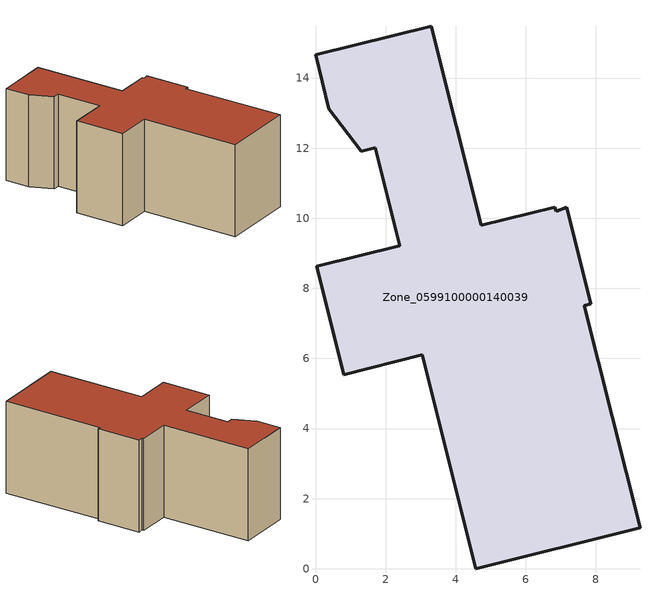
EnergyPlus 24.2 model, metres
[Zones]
Zone_0599100000140039
 floor ground (C_G): 7.67,7.51 9.26,1.17 4.58,0 3.05,6.1 0.8,5.54 0.03,8.63 2.4,9.22 1.7,12.02 1.31,11.92 0.38,13.12 0,14.66 3.31,15.48 4.73,9.8 6.83,10.32 6.87,10.2 7.17,10.31 7.86,7.56 z0
 wall outside (C_F): 7.86,7.56 7.17,10.31 6.87,10.2 6.83,10.32 4.73,9.8 3.31,15.48 0,14.66 0.38,13.12 1.31,11.92 1.7,12.02 2.4,9.22 0.03,8.63 0.8,5.54 3.05,6.1 4.58,0 9.26,1.17 7.67,7.51 7.86,7.56 z0:5.94
 roof outside (C_R): 0.38,13.12 1.31,11.92 1.7,12.02 2.4,9.22 0.03,8.63 0.8,5.54 3.05,6.1 4.58,0 9.26,1.17 7.67,7.51 7.86,7.56 7.17,10.31 6.87,10.2 6.83,10.32 4.73,9.8 3.31,15.48 0,14.66 z5.94
[BUILDING]
Pand.0599100000140039: North Axis=0; Terrain=City; Loads Convergence Tolerance Value=0.04; Temperature Convergence Tolerance Value=0.4; Solar Distribution=FullExterior; Maximum Number of Warmup Days=25; Minimum Number of Warmup Days=1
[Site:Location]
Rotterdam.The.Hague.AP_ZH_NLD Design_Conditions: Latitude=51.96; Longitude=4.45; Time Zone=1; Elevation=-4.5
[SITE:GROUNDTEMPERATURE:BUILDINGSURFACE]
18, 18, 18, 18, 18, 18, 18, 18, 18, 18, 18, 18
[MATERIAL] Thermal Absorptance=0.9; Solar Absorptance=0.7; Visible Absorptance=0.7
Name | Roughness | Thickness | Conductivity | Density | Specific Heat
G.TI.1965-1974 | MediumSmooth | 0.15 | 0.882353 | 540 | 1210
F.TI.1965-1974 | Rough | 0.3 | 0.697674 | 1920 | 840
R.TI.1965-1974 | MediumRough | 0.2 | 0.232558 | 1500 | 1000
[CONSTRUCTION]
C_G: G.TI.1965-1974
C_F: F.TI.1965-1974
C_R: R.TI.1965-1974
[ZONE]
Zone_0599100000140039: Type=1; Multiplier=1; Ceiling Height=Autocalculate; Volume=Autocalculate; Floor Area=autocalculate; Part of Total Floor Area=Yes
[ZONEINFILTRATION:DESIGNFLOWRATE]
Infil_Zone_0599100000140039: Zone or ZoneList or Space or SpaceList=Zone_0599100000140039; Schedule=AlwaysOn; Design Flow Rate Calculation Method=Flow/Area; Flow Rate per Floor Area=0.003; Constant Term Coefficient=1; Temperature Term Coefficient=0; Velocity Term Coefficient=0; Velocity Squared Term Coefficient=0
[HVACTEMPLATE:ZONE:IDEALLOADSAIRSYSTEM]
Zone_0599100000140039: Maximum Heating Supply Air Temperature=50; Minimum Cooling Supply Air Temperature=13; Maximum Heating Supply Air Humidity Ratio=0.0156; Minimum Cooling Supply Air Humidity Ratio=0.0077; Heating Limit=NoLimit; Cooling Limit=NoLimit; Dehumidification Control Type=ConstantSensibleHeatRatio; Cooling Sensible Heat Ratio=0.7; Dehumidification Setpoint=60; Humidification Control Type=None; Humidification Setpoint=30; Outdoor Air Method=None; Outdoor Air Flow Rate per Person=0.00944; Outdoor Air Flow Rate per Zone Floor Area=0; Outdoor Air Flow Rate per Zone=0; Demand Controlled Ventilation Type=None; Outdoor Air Economizer Type=NoEconomizer; Heat Recovery Type=None; Sensible Heat Recovery Effectiveness=0.7; Latent Heat Recovery Effectiveness=0.65
[ZONECONTROL:THERMOSTAT]
ThermostatControl_Zone_0599100000140039: Zone or ZoneList=Zone_0599100000140039; Control Type Schedule=DualSetpointControlType; Control 1=Thermostat_Zone_0599100000140039; Temperature Difference Between Cutout And Setpoint=0
[THERMOSTATSETPOINT:DUALSETPOINT]
Thermostat_Zone_0599100000140039: Heating Setpoint Temperature Schedule=HeatingSetpoint_Zone_0599100000140039; Cooling Setpoint Temperature Schedule=CoolingSetpoint_Zone_0599100000140039
[SCHEDULE:COMPACT]
HeatingSetpoint_Zone_0599100000140039: Through: 12/31, For: AllDays, Until: 24:00, 21
CoolingSetpoint_Zone_0599100000140039: Through: 12/31, For: AllDays, Until: 24:00, 24
DualSetpointControlType: Through: 12/31, For: AllDays, Until: 24:00, 4
AlwaysOn: Through: 12/31, For: AllDays, Until: 24:00, 1
